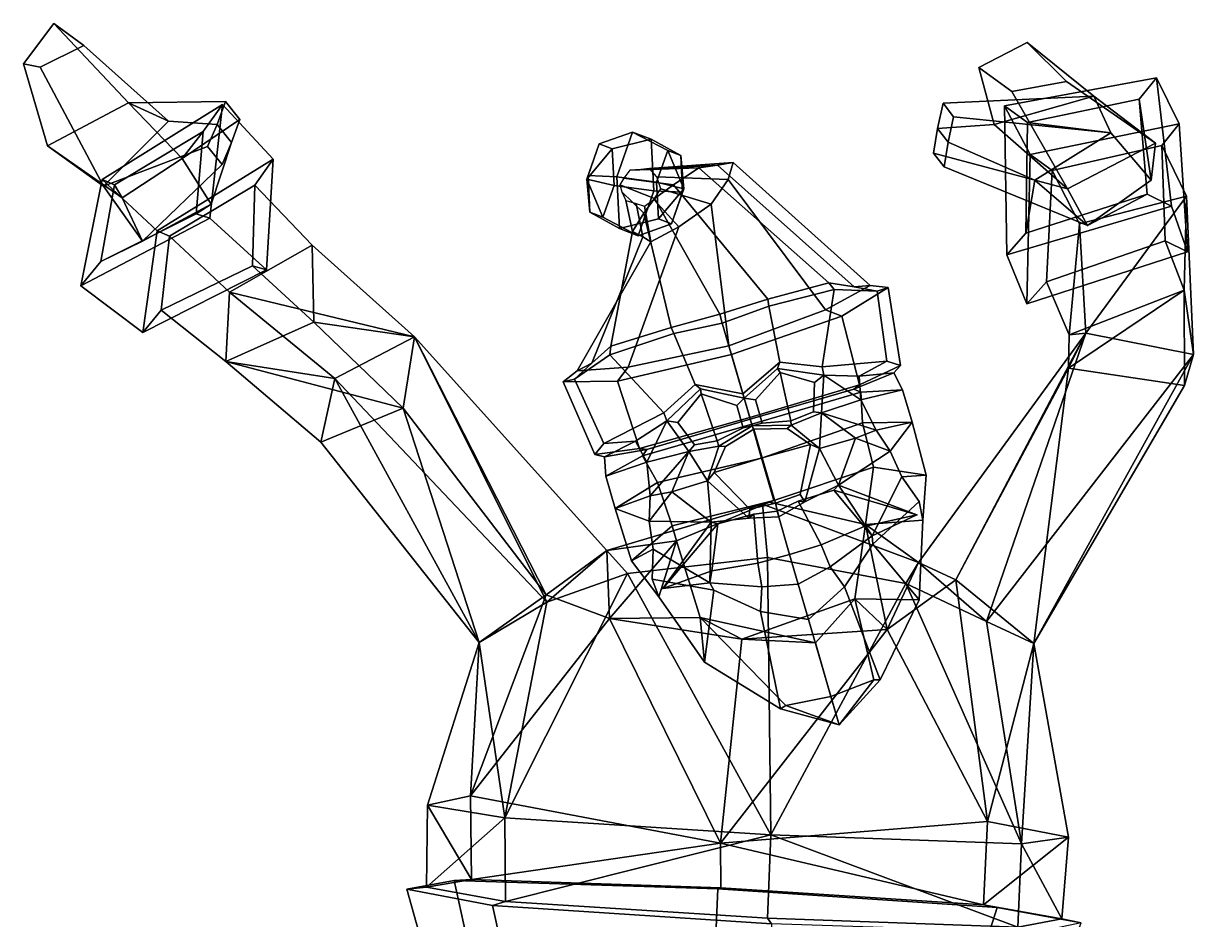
# Model space of a CAD drawing. Extents: x -293 to 167, y -160 to 369.
# Drawn here: x -293 to 166.9, y 16.6 to 369 of the extents above; entities that cross this region are included whole.
import ezdxf

# ---------------------------------------------------------------- set-up
doc = ezdxf.new("R2010")
doc.units = 0

msp = doc.modelspace()

# ---------------------------------------------------------------- linework, layer by layer
for p in [(58.168468, 175.843781, 96.495132), (-41.702198, 146.805603, 96.495132)]:
    msp.add_point(p)
for points in [[(-286.424286, 351.745575, 138.613556), (-269.216034, 360.284241, 140.88324), (-281.057465, 369.021301, 125.207237), (-292.964539, 353.129456, 116.194595)], [(-292.964539, 353.129456, 116.194595), (-281.057465, 369.021301, 125.207237), (-251.723114, 337.835388, 71.006424), (-283.532471, 320.902191, 66.435158)], [(-269.216034, 360.284241, 140.88324), (-235.957336, 330.543335, 109.097939), (-251.723114, 337.835388, 71.006424), (-281.057465, 369.021301, 125.207237)], [(-286.424286, 351.745575, 138.613556), (-261.529633, 304.967255, 94.445518), (-235.957336, 330.543335, 109.097939), (-269.216034, 360.284241, 140.88324)], [(95.413788, 342.180969, 154.085815), (116.927185, 346.118103, 145.780823), (101.541855, 361.499329, 144.276184), (82.460892, 351.640289, 143.272461)], [(82.460892, 351.640289, 143.272461), (101.541855, 361.499329, 144.276184), (127.647026, 340.433716, 83.897797), (88.506775, 329.227722, 93.653)], [(116.927185, 346.118103, 145.780823), (151.953415, 321.864777, 103.490105), (127.647026, 340.433716, 83.897797), (101.541855, 361.499329, 144.276184)], [(-286.424286, 351.745575, 138.613556), (-292.964539, 353.129456, 116.194595), (-283.532471, 320.902191, 66.435158), (-261.529633, 304.967255, 94.445518)], [(95.413788, 342.180969, 154.085815), (82.460892, 351.640289, 143.272461), (88.506775, 329.227722, 93.653), (117.355209, 303.994659, 100.990097)], [(152.310165, 347.637817, 56.342651), (161.245453, 329.515411, 30.098509), (102.597786, 317.465942, 19.286842), (92.518044, 336.558289, 43.439381)], [(152.310165, 347.637817, 56.342651), (92.518044, 336.558289, 43.439381), (101.655937, 330.063873, 51.160313), (145.559692, 339.2789, 60.125195)], [(95.413788, 342.180969, 154.085815), (117.355209, 303.994659, 100.990097), (151.953415, 321.864777, 103.490105), (116.927185, 346.118103, 145.780823)], [(158.189178, 297.111298, 95.874901), (152.310165, 347.637817, 56.342651), (145.559692, 339.2789, 60.125195), (148.659637, 301.812683, 89.316628)], [(164.554184, 279.181854, 67.490456), (161.245453, 329.515411, 30.098509), (152.310165, 347.637817, 56.342651), (158.189178, 297.111298, 95.874901)], [(66.231773, 327.631042, 86.689018), (88.506775, 329.227722, 93.653), (127.647026, 340.433716, 83.897797), (68.504036, 337.611359, 81.737221)], [(68.504036, 337.611359, 81.737221), (127.647026, 340.433716, 83.897797), (134.3853, 326.024353, 54.604591), (72.572891, 332.292328, 70.664085)], [(151.953415, 321.864777, 103.490105), (150.225983, 307.434753, 71.00885), (134.3853, 326.024353, 54.604591), (127.647026, 340.433716, 83.897797)], [(-283.532471, 320.902191, 66.435158), (-251.723114, 337.835388, 71.006424), (-230.630997, 315.830994, 47.284557), (-254.160172, 300.377289, 42.59296)], [(-261.954193, 307.583588, 14.418634), (-214.754028, 337.176727, 42.000126), (-194.877304, 315.611877, 28.240171), (-240.408173, 287.457214, -0.671547)], [(-261.954193, 307.583588, 14.418634), (-257.124786, 305.57016, 24.536516), (-222.342102, 326.480957, 45.648808), (-214.754028, 337.176727, 42.000126)], [(-213.602905, 338.281891, 116.362541), (-207.890991, 331.168243, 107.184715), (-230.630997, 315.830994, 47.284557), (-251.723114, 337.835388, 71.006424)], [(-216.838669, 329.286316, 122.518753), (-213.602905, 338.281891, 116.362541), (-251.723114, 337.835388, 71.006424), (-235.957336, 330.543335, 109.097939)], [(-219.642151, 292.483826, 99.481995), (-214.754028, 337.176727, 42.000126), (-222.342102, 326.480957, 45.648808), (-225.070206, 294.130951, 88.978455)], [(-197.4048, 272.110748, 85.781624), (-194.877304, 315.611877, 28.240171), (-214.754028, 337.176727, 42.000126), (-219.642151, 292.483826, 99.481995)], [(-216.838669, 329.286316, 122.518753), (-211.224686, 322.161743, 113.262741), (-207.890991, 331.168243, 107.184715), (-213.602905, 338.281891, 116.362541)], [(66.231773, 327.631042, 86.689018), (68.504036, 337.611359, 81.737221), (72.572891, 332.292328, 70.664085), (70.423149, 322.304352, 75.643257)], [(101.409431, 258.740112, 61.234634), (93.436066, 278.000275, 86.978233), (92.518044, 336.558289, 43.439381), (102.597786, 317.465942, 19.286842)], [(93.436066, 278.000275, 86.978233), (100.958092, 286.523163, 83.333969), (101.655937, 330.063873, 51.160313), (92.518044, 336.558289, 43.439381)], [(150.225983, 307.434753, 71.00885), (145.559692, 339.2789, 60.125195), (101.655937, 330.063873, 51.160313), (134.3853, 326.024353, 54.604591)], [(125.185349, 289.541138, 72.004791), (148.659637, 301.812683, 89.316628), (145.559692, 339.2789, 60.125195), (150.225983, 307.434753, 71.00885)], [(-211.224686, 322.161743, 113.262741), (-219.242538, 297.99942, 73.986275), (-230.630997, 315.830994, 47.284557), (-207.890991, 331.168243, 107.184715)], [(70.423149, 322.304352, 75.643257), (72.572891, 332.292328, 70.664085), (134.3853, 326.024353, 54.604591), (104.449913, 307.434753, 54.017338)], [(-220.63829, 320.625641, 128.104156), (-216.838669, 329.286316, 122.518753), (-235.957336, 330.543335, 109.097939), (-261.529633, 304.967255, 94.445518)], [(-220.63829, 320.625641, 128.104156), (-214.918655, 313.490143, 118.892235), (-211.224686, 322.161743, 113.262741), (-216.838669, 329.286316, 122.518753)], [(64.735542, 318.015991, 91.783363), (117.355209, 303.994659, 100.990097), (88.506775, 329.227722, 93.653), (66.231773, 327.631042, 86.689018)], [(64.735542, 318.015991, 91.783363), (66.231773, 327.631042, 86.689018), (70.423149, 322.304352, 75.643257), (68.827591, 312.680664, 80.68029)], [(104.449913, 307.434753, 54.017338), (134.3853, 326.024353, 54.604591), (101.655937, 330.063873, 51.160313), (100.958092, 286.523163, 83.333969)], [(161.245453, 329.515411, 30.098509), (154.423676, 321.014465, 33.959778), (111.269783, 311.20871, 26.681835), (102.597786, 317.465942, 19.286842)], [(164.554184, 279.181854, 67.490456), (155.722565, 283.524017, 61.423241), (154.423676, 321.014465, 33.959778), (161.245453, 329.515411, 30.098509)], [(-254.160172, 300.377289, 42.59296), (-230.630997, 315.830994, 47.284557), (-222.342102, 326.480957, 45.648808), (-257.124786, 305.57016, 24.536516)], [(-214.918655, 313.490143, 118.892235), (-246.211533, 283.438812, 65.778534), (-219.242538, 297.99942, 73.986275), (-211.224686, 322.161743, 113.262741)], [(-219.242538, 297.99942, 73.986275), (-225.070206, 294.130951, 88.978455), (-222.342102, 326.480957, 45.648808), (-230.630997, 315.830994, 47.284557)], [(-66.721306, 321.659607, -2.762344), (-53.559174, 326.297699, -10.28021), (-59.72784, 308.693939, -21.851273), (-71.083229, 309.211853, -10.944373)], [(-46.321785, 323.51416, 9.356331), (-53.559174, 326.297699, -10.28021), (-66.721306, 321.659607, -2.762344), (-61.603714, 319.691345, 11.122734)], [(-45.25309, 303.126892, 17.421724), (-46.321785, 323.51416, 9.356331), (-61.603714, 319.691345, 11.122734), (-60.84803, 305.27536, 16.82584)], [(-39.770962, 318.993195, -13.073332), (-44.132889, 306.545471, -21.25536), (-59.72784, 308.693939, -21.851273), (-53.559174, 326.297699, -10.28021)], [(-46.321785, 323.51416, 9.356331), (-34.653374, 317.024963, 0.811747), (-39.770962, 318.993195, -13.073332), (-53.559174, 326.297699, -10.28021)], [(-45.25309, 303.126892, 17.421724), (-33.89769, 302.608978, 6.514853), (-34.653374, 317.024963, 0.811747), (-46.321785, 323.51416, 9.356331)], [(68.827591, 312.680664, 80.68029), (70.423149, 322.304352, 75.643257), (104.449913, 307.434753, 54.017338), (125.185349, 289.541138, 72.004791)], [(-261.529633, 304.967255, 94.445518), (-283.532471, 320.902191, 66.435158), (-254.160172, 300.377289, 42.59296), (-246.211533, 283.438812, 65.778534)], [(-220.63829, 320.625641, 128.104156), (-261.529633, 304.967255, 94.445518), (-246.211533, 283.438812, 65.778534), (-214.918655, 313.490143, 118.892235)], [(-71.547226, 307.795837, 5.076239), (-66.721306, 321.659607, -2.762344), (-71.083229, 309.211853, -10.944373)], [(-61.603714, 319.691345, 11.122734), (-66.721306, 321.659607, -2.762344), (-71.547226, 307.795837, 5.076239)], [(-60.84803, 305.27536, 16.82584), (-61.603714, 319.691345, 11.122734), (-71.547226, 307.795837, 5.076239)], [(-33.43367, 304.024963, -9.505706), (-44.132889, 306.545471, -21.25536), (-39.770962, 318.993195, -13.073332)], [(-34.653374, 317.024963, 0.811747), (-33.43367, 304.024963, -9.505706), (-39.770962, 318.993195, -13.073332)], [(64.735542, 318.015991, 91.783363), (68.827591, 312.680664, 80.68029), (125.185349, 289.541138, 72.004791), (117.355209, 303.994659, 100.990097)], [(101.409431, 258.740112, 61.234634), (102.597786, 317.465942, 19.286842), (111.269783, 311.20871, 26.681835), (109.093361, 267.39682, 57.547749)], [(154.423676, 321.014465, 33.959778), (164.090637, 301.095581, 5.424244), (122.011566, 290.14151, -0.668371), (111.269783, 311.20871, 26.681835)], [(117.355209, 303.994659, 100.990097), (125.185349, 289.541138, 72.004791), (150.225983, 307.434753, 71.00885), (151.953415, 321.864777, 103.490105)], [(163.221909, 264.105347, 31.806314), (164.090637, 301.095581, 5.424244), (154.423676, 321.014465, 33.959778), (155.722565, 283.524017, 61.423241)], [(-240.408173, 287.457214, -0.671547), (-194.877304, 315.611877, 28.240171), (-202.084045, 305.390625, 31.794304), (-235.53096, 285.38205, 9.605548)], [(-197.4048, 272.110748, 85.781624), (-202.952652, 273.75592, 75.100365), (-202.084045, 305.390625, 31.794304), (-194.877304, 315.611877, 28.240171)], [(-54.619507, 311.248932, 9.192991), (-27.517399, 312.288269, 62.601097), (-20.16963, 313.295959, 52.283028), (-50.38131, 311.582031, 7.652362)], [(-50.38131, 311.582031, 7.652362), (-20.16963, 313.295959, 52.283028), (-14.066004, 314.278717, 43.971416), (-46.951782, 311.931366, 6.417063)], [(-46.951782, 311.931366, 6.417063), (-14.066004, 314.278717, 43.971416), (-16.040489, 307.599457, 35.334724), (-44.085869, 308.648407, 4.875107)], [(-33.89769, 302.608978, 6.514853), (-33.43367, 304.024963, -9.505706), (-34.653374, 317.024963, 0.811747)], [(33.466297, 265.393738, 60.679428), (-20.16963, 313.295959, 52.283028), (-27.517399, 312.288269, 62.601097), (23.590359, 266.979309, 88.605896)], [(39.849873, 265.895935, 37.509758), (-14.066004, 314.278717, 43.971416), (-20.16963, 313.295959, 52.283028), (33.466297, 265.393738, 60.679428)], [(22.227032, 256.347565, 16.319862), (-16.040489, 307.599457, 35.334724), (-14.066004, 314.278717, 43.971416), (39.849873, 265.895935, 37.509758)], [(-71.547226, 307.795837, 5.076239), (-71.083229, 309.211853, -10.944373), (-70.327522, 294.795868, -5.241208)], [(-70.327522, 294.795868, -5.241208), (-71.083229, 309.211853, -10.944373), (-59.72784, 308.693939, -21.851273), (-58.659142, 288.306641, -13.785851)], [(-43.377182, 292.129486, -15.552195), (-58.659142, 288.306641, -13.785851), (-59.72784, 308.693939, -21.851273), (-44.132889, 306.545471, -21.25536)], [(-58.601406, 305.604553, 9.880338), (-44.972244, 300.155579, 69.773239), (-37.521099, 305.60675, 67.19577), (-57.07156, 308.149536, 9.669929)], [(-57.07156, 308.149536, 9.669929), (-37.521099, 305.60675, 67.19577), (-27.517399, 312.288269, 62.601097), (-54.619507, 311.248932, 9.192991)], [(-44.085869, 308.648407, 4.875107), (-16.040489, 307.599457, 35.334724), (-22.668591, 298.002625, 29.174732), (-42.479748, 304.018677, 3.613148)], [(23.590359, 266.979309, 88.605896), (-27.517399, 312.288269, 62.601097), (-37.521099, 305.60675, 67.19577), (-0.425402, 260.533783, 101.565422)], [(122.011566, 290.14151, -0.668371), (117.965591, 246.537903, 29.425762), (109.093361, 267.39682, 57.547749), (111.269783, 311.20871, 26.681835)], [(-245.986374, 247.425293, 47.379524), (-270.374695, 265.796021, 62.721714), (-261.954193, 307.583588, 14.418634), (-240.408173, 287.457214, -0.671547)], [(-270.374695, 265.796021, 62.721714), (-262.583618, 275.389221, 60.934013), (-257.124786, 305.57016, 24.536516), (-261.954193, 307.583588, 14.418634)], [(-246.211533, 283.438812, 65.778534), (-254.160172, 300.377289, 42.59296), (-257.124786, 305.57016, 24.536516), (-262.583618, 275.389221, 60.934013)], [(-235.53096, 285.38205, 9.605548), (-202.084045, 305.390625, 31.794304), (-179.449417, 281.825958, 16.314398), (-211.98111, 263.365143, -6.677912)], [(-179.449417, 281.825958, 16.314398), (-202.084045, 305.390625, 31.794304), (-202.952652, 273.75592, 75.100365), (-178.831635, 251.535217, 59.965168)], [(-60.84803, 305.27536, 16.82584), (-71.547226, 307.795837, 5.076239), (-65.20993, 292.827637, 8.643871)], [(-65.20993, 292.827637, 8.643871), (-71.547226, 307.795837, 5.076239), (-70.327522, 294.795868, -5.241208)], [(-45.25309, 303.126892, 17.421724), (-60.84803, 305.27536, 16.82584), (-65.20993, 292.827637, 8.643871), (-51.421749, 285.523132, 5.850691)], [(-58.601406, 305.604553, 9.880338), (-57.785816, 302.828827, 9.178957), (-49.178581, 294.391174, 66.444283), (-44.972244, 300.155579, 69.773239)], [(-45.270813, 299.821472, 4.060596), (-42.479748, 304.018677, 3.613148), (-22.668591, 298.002625, 29.174732), (-35.380024, 288.993011, 34.088024)], [(-19.338154, 254.704224, 108.993706), (-0.425402, 260.533783, 101.565422), (-37.521099, 305.60675, 67.19577), (-44.972244, 300.155579, 69.773239)], [(-33.43367, 304.024963, -9.505706), (-43.377182, 292.129486, -15.552195), (-44.132889, 306.545471, -21.25536)], [(-38.25959, 290.161224, -1.667116), (-43.377182, 292.129486, -15.552195), (-33.43367, 304.024963, -9.505706)], [(-33.89769, 302.608978, 6.514853), (-38.25959, 290.161224, -1.667116), (-33.43367, 304.024963, -9.505706)], [(-15.730501, 242.296478, -2.974265), (-22.668591, 298.002625, 29.174732), (-16.040489, 307.599457, 35.334724), (22.227032, 256.347565, 16.319862)], [(125.185349, 289.541138, 72.004791), (104.449913, 307.434753, 54.017338), (100.958092, 286.523163, 83.333969), (148.659637, 301.812683, 89.316628)], [(-57.785816, 302.828827, 9.178957), (-56.21896, 299.334106, 8.093548), (-53.62228, 287.172974, 60.918274), (-49.178581, 294.391174, 66.444283)], [(-56.21896, 299.334106, 8.093548), (-52.179512, 298.186737, 6.416303), (-49.518265, 285.059845, 50.391098), (-53.62228, 287.172974, 60.918274)], [(-45.25309, 303.126892, 17.421724), (-51.421749, 285.523132, 5.850691), (-38.25959, 290.161224, -1.667116), (-33.89769, 302.608978, 6.514853)], [(-19.338154, 254.704224, 108.993706), (-44.972244, 300.155579, 69.773239), (-49.178581, 294.391174, 66.444283), (-38.428135, 249.484192, 101.565422)], [(-48.931942, 297.180573, 5.055929), (-45.270813, 299.821472, 4.060596), (-35.380024, 288.993011, 34.088024), (-46.384392, 283.185425, 41.888046)], [(158.189178, 297.111298, 95.874901), (148.659637, 301.812683, 89.316628), (100.958092, 286.523163, 83.333969), (93.436066, 278.000275, 86.978233)], [(164.090637, 301.095581, 5.424244), (124.588112, 247.158569, -31.211958), (122.011566, 290.14151, -0.668371)], [(164.090637, 301.095581, 5.424244), (166.884369, 238.837677, -38.046719), (124.588112, 247.158569, -31.211958)], [(163.221909, 264.105347, 31.806314), (166.884369, 238.837677, -38.046719), (164.090637, 301.095581, 5.424244)], [(-246.211533, 283.438812, 65.778534), (-262.583618, 275.389221, 60.934013), (-225.070206, 294.130951, 88.978455), (-219.242538, 297.99942, 73.986275)], [(-51.421749, 285.523132, 5.850691), (-65.20993, 292.827637, 8.643871), (-70.327522, 294.795868, -5.241208), (-58.659142, 288.306641, -13.785851)], [(-62.155811, 242.047913, 88.605896), (-38.428135, 249.484192, 101.565422), (-49.178581, 294.391174, 66.444283), (-53.62228, 287.172974, 60.918274)], [(-15.730501, 242.296478, -2.974265), (-55.30444, 233.804688, 16.319864), (-35.380024, 288.993011, 34.088024), (-22.668591, 298.002625, 29.174732)], [(-52.179512, 298.186737, 6.416303), (-48.931942, 297.180573, 5.055929), (-46.384392, 283.185425, 41.888046), (-49.518265, 285.059845, 50.391098)], [(164.554184, 279.181854, 67.490456), (158.189178, 297.111298, 95.874901), (93.436066, 278.000275, 86.978233), (101.409431, 258.740112, 61.234634)], [(-270.374695, 265.796021, 62.721714), (-219.642151, 292.483826, 99.481995), (-225.070206, 294.130951, 88.978455), (-262.583618, 275.389221, 60.934013)], [(-245.986374, 247.425293, 47.379524), (-197.4048, 272.110748, 85.781624), (-219.642151, 292.483826, 99.481995), (-270.374695, 265.796021, 62.721714)], [(-51.421749, 285.523132, 5.850691), (-58.659142, 288.306641, -13.785851), (-43.377182, 292.129486, -15.552195), (-38.25959, 290.161224, -1.667116)], [(117.965591, 246.537903, 29.425762), (122.011566, 290.14151, -0.668371), (124.588112, 247.158569, -31.211958)], [(-245.986374, 247.425293, 47.379524), (-240.408173, 287.457214, -0.671547), (-235.53096, 285.38205, 9.605548), (-238.766785, 256.304688, 45.737267)], [(-213.478333, 236.040985, 29.601494), (-238.766785, 256.304688, 45.737267), (-235.53096, 285.38205, 9.605548), (-211.98111, 263.365143, -6.677912)], [(-55.30444, 233.804688, 16.319864), (-75.299576, 232.415344, 37.509758), (-46.384392, 283.185425, 41.888046), (-35.380024, 288.993011, 34.088024)], [(-69.64193, 235.414185, 60.679428), (-62.155811, 242.047913, 88.605896), (-53.62228, 287.172974, 60.918274), (-49.518265, 285.059845, 50.391098)], [(-211.98111, 263.365143, -6.677912), (-179.449417, 281.825958, 16.314398), (-139.213699, 245.808044, 13.544047)], [(-178.831635, 251.535217, 59.965168), (-139.213699, 245.808044, 13.544047), (-179.449417, 281.825958, 16.314398)], [(-75.299576, 232.415344, 37.509758), (-69.64193, 235.414185, 60.679428), (-49.518265, 285.059845, 50.391098), (-46.384392, 283.185425, 41.888046)], [(164.554184, 279.181854, 67.490456), (101.409431, 258.740112, 61.234634), (109.093361, 267.39682, 57.547749), (155.722565, 283.524017, 61.423241)], [(117.965591, 246.537903, 29.425762), (163.221909, 264.105347, 31.806314), (155.722565, 283.524017, 61.423241), (109.093361, 267.39682, 57.547749)], [(-245.986374, 247.425293, 47.379524), (-238.766785, 256.304688, 45.737267), (-202.952652, 273.75592, 75.100365), (-197.4048, 272.110748, 85.781624)], [(-178.831635, 251.535217, 59.965168), (-202.952652, 273.75592, 75.100365), (-238.766785, 256.304688, 45.737267), (-213.478333, 236.040985, 29.601494)], [(-0.051369, 257.855316, 106.255333), (25.640684, 264.377411, 92.966484), (23.590359, 266.979309, 88.605896), (-0.425402, 260.533783, 101.565422)], [(25.640684, 264.377411, 92.966484), (42.597477, 263.712494, 61.73048), (33.466297, 265.393738, 60.679428), (23.590359, 266.979309, 88.605896)], [(-213.478333, 236.040985, 29.601494), (-211.98111, 263.365143, -6.677912), (-170.546783, 229.443817, -5.32223)], [(-211.98111, 263.365143, -6.677912), (-139.213699, 245.808044, 13.544047), (-170.546783, 229.443817, -5.32223)], [(4.318857, 235.829407, 108.592934), (20.912691, 233.94928, 96.802124), (25.640684, 264.377411, 92.966484), (-0.051369, 257.855316, 106.255333)], [(20.912691, 233.94928, 96.802124), (46.376575, 236.219666, 77.739914), (42.597477, 263.712494, 61.73048), (25.640684, 264.377411, 92.966484)], [(46.87468, 265.211731, 35.851646), (28.690355, 253.920654, 12.511163), (22.227032, 256.347565, 16.319862), (39.849873, 265.895935, 37.509758)], [(51.651436, 234.458618, 40.018829), (35.602642, 226.940521, 13.866787), (28.690355, 253.920654, 12.511163), (46.87468, 265.211731, 35.851646)], [(42.597477, 263.712494, 61.73048), (46.87468, 265.211731, 35.851646), (39.849873, 265.895935, 37.509758), (33.466297, 265.393738, 60.679428)], [(46.376575, 236.219666, 77.739914), (51.651436, 234.458618, 40.018829), (46.87468, 265.211731, 35.851646), (42.597477, 263.712494, 61.73048)], [(163.221909, 264.105347, 31.806314), (117.724663, 233.505676, 19.582705), (163.343781, 226.641785, 5.220997)], [(163.221909, 264.105347, 31.806314), (117.965591, 246.537903, 29.425762), (117.724663, 233.505676, 19.582705)], [(163.221909, 264.105347, 31.806314), (163.343781, 226.641785, 5.220997), (166.884369, 238.837677, -38.046719)], [(-18.322624, 251.211548, 112.282356), (-0.051369, 257.855316, 106.255333), (-0.425402, 260.533783, 101.565422), (-19.338154, 254.704224, 108.993706)], [(-10.239957, 223.412933, 112.074959), (4.318857, 235.829407, 108.592934), (-0.051369, 257.855316, 106.255333), (-18.322624, 251.211548, 112.282356)], [(-18.322624, 251.211548, 112.282356), (-19.338154, 254.704224, 108.993706), (-38.428135, 249.484192, 101.565422), (-37.307682, 247.022736, 106.255333)], [(28.690355, 253.920654, 12.511163), (-14.721016, 238.824585, -7.526244), (-15.730501, 242.296478, -2.974265), (22.227032, 256.347565, 16.319862)], [(35.602642, 226.940521, 13.866787), (-7.532329, 214.100616, -5.901318), (-14.721016, 238.824585, -7.526244), (28.690355, 253.920654, 12.511163)], [(-213.478333, 236.040985, 29.601494), (-143.673859, 217.753052, 51.981892), (-178.831635, 251.535217, 59.965168)], [(-178.831635, 251.535217, 59.965168), (-143.673859, 217.753052, 51.981892), (-139.213699, 245.808044, 13.544047)], [(-37.307682, 247.022736, 106.255333), (-38.428135, 249.484192, 101.565422), (-62.155811, 242.047913, 88.605896), (-62.491386, 238.752319, 92.966484)], [(-10.239957, 223.412933, 112.074959), (-18.322624, 251.211548, 112.282356), (-37.307682, 247.022736, 106.255333), (-29.024355, 226.975464, 108.592934)], [(-87.330261, 141.483917, -33.64946), (-170.546783, 229.443817, -5.32223), (-139.213699, 245.808044, 13.544047)], [(-87.502014, 144.303467, 43.412357), (-139.213699, 245.808044, 13.544047), (-143.673859, 217.753052, 51.981892)], [(-87.502014, 144.303467, 43.412357), (-63.735275, 161.713776, -1.077856), (-139.213699, 245.808044, 13.544047)], [(-87.330261, 141.483917, -33.64946), (-139.213699, 245.808044, 13.544047), (-63.735275, 161.713776, -1.077856)], [(-29.024355, 226.975464, 108.592934), (-37.307682, 247.022736, 106.255333), (-62.491386, 238.752319, 92.966484), (-41.347988, 215.846497, 96.802116)], [(73.488121, 150.18927, 50.786015), (124.588112, 247.158569, -31.211958), (58.789375, 157.030304, 5.835848)], [(85.521019, 133.847229, -22.15612), (58.789375, 157.030304, 5.835848), (124.588112, 247.158569, -31.211958)], [(73.488121, 150.18927, 50.786015), (117.724663, 233.505676, 19.582705), (124.588112, 247.158569, -31.211958)], [(85.521019, 133.847229, -22.15612), (124.588112, 247.158569, -31.211958), (166.884369, 238.837677, -38.046719)], [(117.965591, 246.537903, 29.425762), (124.588112, 247.158569, -31.211958), (117.724663, 233.505676, 19.582705)], [(-62.491386, 238.752319, 92.966484), (-62.155811, 242.047913, 88.605896), (-69.64193, 235.414185, 60.679428), (-76.448097, 229.09906, 61.73048)], [(-59.458847, 228.290588, 12.511164), (-55.30444, 233.804688, 16.319864), (-15.730501, 242.296478, -2.974265), (-14.721016, 238.824585, -7.526244)], [(-213.478333, 236.040985, 29.601494), (-176.125748, 204.423706, 26.65654), (-143.673859, 217.753052, 51.981892)], [(-213.478333, 236.040985, 29.601494), (-170.546783, 229.443817, -5.32223), (-176.125748, 204.423706, 26.65654)], [(-76.448097, 229.09906, 61.73048), (-69.64193, 235.414185, 60.679428), (-75.299576, 232.415344, 37.509758), (-80.862343, 228.071167, 35.851646)], [(-41.347988, 215.846497, 96.802116), (-62.491386, 238.752319, 92.966484), (-76.448097, 229.09906, 61.73048), (-64.896744, 203.866089, 77.739914)], [(-50.827114, 201.810364, 13.866788), (-59.458847, 228.290588, 12.511164), (-14.721016, 238.824585, -7.526244), (-7.532329, 214.100616, -5.901318)], [(-10.239957, 223.412933, 112.074959), (-9.714621, 221.60614, 109.102097), (3.430833, 233.264954, 107.094673), (4.318857, 235.829407, 108.592934)], [(4.318857, 235.829407, 108.592934), (3.430833, 233.264954, 107.094673), (21.552101, 230.701782, 94.976685), (20.912691, 233.94928, 96.802124)], [(35.436314, 230.272827, 78.249641), (46.376575, 236.219666, 77.739914), (20.912691, 233.94928, 96.802124), (21.552101, 230.701782, 94.976685)], [(46.376575, 236.219666, 77.739914), (35.436314, 230.272827, 78.249641), (49.039577, 231.60202, 41.26128), (51.651436, 234.458618, 40.018829)], [(104.104111, 125.15271, 16.785942), (85.521019, 133.847229, -22.15612), (166.884369, 238.837677, -38.046719)], [(163.343781, 226.641785, 5.220997), (104.104111, 125.15271, 16.785942), (166.884369, 238.837677, -38.046719)], [(-80.862343, 228.071167, 35.851646), (-75.299576, 232.415344, 37.509758), (-55.30444, 233.804688, 16.319864), (-59.458847, 228.290588, 12.511164)], [(4.415326, 231.694458, 104.268639), (3.430833, 233.264954, 107.094673), (-9.714621, 221.60614, 109.102097), (-5.330171, 220.990417, 106.276031)], [(-5.330171, 220.990417, 106.276031), (-2.676524, 211.86377, 107.318275), (8.569969, 212.688293, 102.009949), (4.415326, 231.694458, 104.268639)], [(4.415326, 231.694458, 104.268639), (17.969755, 227.768616, 92.15062), (21.552101, 230.701782, 94.976685), (3.430833, 233.264954, 107.094673)], [(8.569969, 212.688293, 102.009949), (17.473953, 216.314453, 95.723228), (17.969755, 227.768616, 92.15062), (4.415326, 231.694458, 104.268639)], [(17.473953, 216.314453, 95.723228), (20.717243, 215.914246, 98.549278), (21.552101, 230.701782, 94.976685), (17.969755, 227.768616, 92.15062)], [(20.717243, 215.914246, 98.549278), (36.087566, 220.967133, 78.655991), (21.552101, 230.701782, 94.976685)], [(36.087566, 220.967133, 78.655991), (35.436314, 230.272827, 78.249641), (21.552101, 230.701782, 94.976685)], [(51.651436, 234.458618, 40.018829), (49.039577, 231.60202, 41.26128), (33.429951, 225.150238, 14.896183), (35.602642, 226.940521, 13.866787)], [(52.553547, 224.904816, 42.462151), (36.179569, 223.975708, 12.672509), (33.429951, 225.150238, 14.896183), (49.039577, 231.60202, 41.26128)], [(35.436314, 230.272827, 78.249641), (36.087566, 220.967133, 78.655991), (52.553547, 224.904816, 42.462151), (49.039577, 231.60202, 41.26128)], [(104.104111, 125.15271, 16.785942), (117.724663, 233.505676, 19.582705), (73.488121, 150.18927, 50.786015)], [(163.343781, 226.641785, 5.220997), (117.724663, 233.505676, 19.582705), (104.104111, 125.15271, 16.785942)], [(-176.125748, 204.423706, 26.65654), (-170.546783, 229.443817, -5.32223), (-113.868141, 125.63855, 2.702461)], [(-113.868141, 125.63855, 2.702461), (-170.546783, 229.443817, -5.32223), (-87.330261, 141.483917, -33.64946)], [(-64.896744, 203.866089, 77.739914), (-76.448097, 229.09906, 61.73048), (-80.862343, 228.071167, 35.851646), (-68.404984, 199.551239, 40.018829)], [(-68.404984, 199.551239, 40.018829), (-80.862343, 228.071167, 35.851646), (-59.458847, 228.290588, 12.511164), (-50.827114, 201.810364, 13.866788)], [(-29.024355, 226.975464, 108.592934), (-41.347988, 215.846497, 96.802116), (-40.146435, 212.762421, 94.976685), (-26.899754, 225.286987, 107.094673)], [(-10.239957, 223.412933, 112.074959), (-29.024355, 226.975464, 108.592934), (-26.899754, 225.286987, 107.094673), (-9.714621, 221.60614, 109.102097)], [(35.602642, 226.940521, 13.866787), (33.429951, 225.150238, 14.896183), (-7.321969, 213.377136, -2.275021), (-7.532329, 214.100616, -5.901318)], [(-26.619181, 223.394867, 104.469688), (-26.899754, 225.286987, 107.094673), (-40.146435, 212.762421, 94.976685), (-35.745113, 212.026154, 94.654114)], [(-20.31319, 204.928009, 102.64016), (-26.619181, 223.394867, 104.469688), (-35.745113, 212.026154, 94.654114), (-29.302151, 203.287659, 97.547935)], [(-26.619181, 223.394867, 104.469688), (-12.616977, 218.747498, 106.095718), (-9.714621, 221.60614, 109.102097), (-26.899754, 225.286987, 107.094673)], [(-12.616977, 218.747498, 106.095718), (-26.619181, 223.394867, 104.469688), (-20.31319, 204.928009, 102.64016), (-10.071475, 209.992798, 106.939919)], [(-10.071475, 209.992798, 106.939919), (-6.559903, 210.756165, 110.144318), (-9.714621, 221.60614, 109.102097), (-12.616977, 218.747498, 106.095718)], [(-2.676524, 211.86377, 107.318275), (-5.330171, 220.990417, 106.276031), (-9.714621, 221.60614, 109.102097), (-6.559903, 210.756165, 110.144318)], [(36.179569, 223.975708, 12.672509), (-6.751708, 211.415833, -2.405133), (-7.321969, 213.377136, -2.275021), (33.429951, 225.150238, 14.896183)], [(36.809715, 211.977448, 11.18878), (-2.87753, 198.091431, -0.945824), (-6.751708, 211.415833, -2.405133), (36.179569, 223.975708, 12.672509)], [(42.089474, 209.070618, 78.504814), (36.087566, 220.967133, 78.655991), (20.717243, 215.914246, 98.549278)], [(36.087566, 220.967133, 78.655991), (42.089474, 209.070618, 78.504814), (56.258156, 212.241638, 44.641083), (52.553547, 224.904816, 42.462151)], [(56.258156, 212.241638, 44.641083), (36.809715, 211.977448, 11.18878), (36.179569, 223.975708, 12.672509), (52.553547, 224.904816, 42.462151)], [(-176.125748, 204.423706, 26.65654), (-113.868141, 125.63855, 2.702461), (-143.673859, 217.753052, 51.981892)], [(-113.868141, 125.63855, 2.702461), (-87.502014, 144.303467, 43.412357), (-143.673859, 217.753052, 51.981892)], [(8.569969, 212.688293, 102.009949), (8.753243, 211.101685, 104.835991), (20.717243, 215.914246, 98.549278), (17.473953, 216.314453, 95.723228)], [(-52.473465, 204.712372, 78.249641), (-40.146435, 212.762421, 94.976685), (-41.347988, 215.846497, 96.802116), (-64.896744, 203.866089, 77.739914)], [(-48.0336, 196.50824, 78.655991), (-40.146435, 212.762421, 94.976685), (-52.473465, 204.712372, 78.249641)], [(-50.827114, 201.810364, 13.866788), (-7.532329, 214.100616, -5.901318), (-7.321969, 213.377136, -2.275021), (-48.033226, 201.464172, 14.896184)], [(-49.724419, 198.998444, 12.672509), (-48.033226, 201.464172, 14.896184), (-7.321969, 213.377136, -2.275021), (-6.751708, 211.415833, -2.405133)], [(-31.512873, 200.727936, 98.549278), (-40.146435, 212.762421, 94.976685), (-48.0336, 196.50824, 78.655991)], [(-29.302151, 203.287659, 97.547935), (-35.745113, 212.026154, 94.654114), (-40.146435, 212.762421, 94.976685), (-31.512873, 200.727936, 98.549278)], [(8.569969, 212.688293, 102.009949), (-2.676524, 211.86377, 107.318275), (-6.559903, 210.756165, 110.144318), (8.753243, 211.101685, 104.835991)], [(41.070606, 194.483765, 14.099627), (1.969322, 181.421692, 3.485336), (-2.87753, 198.091431, -0.945824), (36.809715, 211.977448, 11.18878)], [(19.914925, 201.932312, 104.760262), (20.717243, 215.914246, 98.549278), (8.753243, 211.101685, 104.835991)], [(34.007656, 205.870178, 101.72583), (20.717243, 215.914246, 98.549278), (19.914925, 201.932312, 104.760262)], [(34.007656, 205.870178, 101.72583), (42.089474, 209.070618, 78.504814), (20.717243, 215.914246, 98.549278)], [(61.857018, 191.422668, 46.003769), (41.070606, 194.483765, 14.099627), (36.809715, 211.977448, 11.18878), (56.258156, 212.241638, 44.641083)], [(42.089474, 209.070618, 78.504814), (47.692509, 200.781982, 77.948036), (56.258156, 212.241638, 44.641083)], [(52.28598, 190.735046, 78.12674), (61.857018, 191.422668, 46.003769), (56.258156, 212.241638, 44.641083), (47.692509, 200.781982, 77.948036)], [(-43.823017, 188.532837, 11.188781), (-49.724419, 198.998444, 12.672509), (-6.751708, 211.415833, -2.405133), (-2.87753, 198.091431, -0.945824)], [(-2.625501, 198.150085, 128.666168), (-5.924732, 209.49707, 124.536148), (-17.086821, 202.67514, 121.01963), (-21.490623, 192.475677, 122.216965)], [(-20.31319, 204.928009, 102.64016), (-19.670994, 202.837128, 104.835991), (-6.559903, 210.756165, 110.144318), (-10.071475, 209.992798, 106.939919)], [(-5.924732, 209.49707, 124.536148), (-6.559903, 210.756165, 110.144318), (-19.670994, 202.837128, 104.835991), (-17.086821, 202.67514, 121.01963)], [(-5.924732, 209.49707, 124.536148), (7.15501, 209.723633, 121.019623), (8.753243, 211.101685, 104.835991), (-6.559903, 210.756165, 110.144318)], [(-2.625501, 198.150085, 128.666168), (16.341072, 203.475555, 122.216965), (7.15501, 209.723633, 121.019623), (-5.924732, 209.49707, 124.536148)], [(16.341072, 203.475555, 122.216965), (19.914925, 201.932312, 104.760262), (8.753243, 211.101685, 104.835991), (7.15501, 209.723633, 121.019623)], [(47.692509, 200.781982, 77.948036), (42.089474, 209.070618, 78.504814), (34.007656, 205.870178, 101.72583)], [(-64.896744, 203.866089, 77.739914), (-68.404984, 199.551239, 40.018829), (-64.668663, 198.540466, 41.26128), (-52.473465, 204.712372, 78.249641)], [(-52.473465, 204.712372, 78.249641), (-64.668663, 198.540466, 41.26128), (-64.043854, 191.003174, 42.462151), (-48.0336, 196.50824, 78.655991)], [(-20.31319, 204.928009, 102.64016), (-29.302151, 203.287659, 97.547935), (-31.512873, 200.727936, 98.549278), (-19.670994, 202.837128, 104.835991)], [(-24.176065, 189.112518, 104.760262), (-19.670994, 202.837128, 104.835991), (-31.512873, 200.727936, 98.549278)], [(-21.490623, 192.475677, 122.216965), (-17.086821, 202.67514, 121.01963), (-19.670994, 202.837128, 104.835991), (-24.176065, 189.112518, 104.760262)], [(2.52598, 180.432678, 122.611298), (12.246675, 183.802094, 117.381271), (16.341072, 203.475555, 122.216965), (-2.625501, 198.150085, 128.666168)], [(12.246675, 183.802094, 117.381271), (14.069347, 180.875854, 104.511543), (19.914925, 201.932312, 104.760262), (16.341072, 203.475555, 122.216965)], [(27.383224, 187.475891, 98.608406), (34.007656, 205.870178, 101.72583), (19.914925, 201.932312, 104.760262)], [(27.383224, 187.475891, 98.608406), (47.692509, 200.781982, 77.948036), (34.007656, 205.870178, 101.72583)], [(-68.404984, 199.551239, 40.018829), (-50.827114, 201.810364, 13.866788), (-48.033226, 201.464172, 14.896184), (-64.668663, 198.540466, 41.26128)], [(-64.043854, 191.003174, 42.462151), (-64.668663, 198.540466, 41.26128), (-48.033226, 201.464172, 14.896184), (-49.724419, 198.998444, 12.672509)], [(-60.381077, 178.32782, 44.641083), (-64.043854, 191.003174, 42.462151), (-49.724419, 198.998444, 12.672509), (-43.823017, 188.532837, 11.188781)], [(-46.721043, 183.24823, 78.504814), (-31.512873, 200.727936, 98.549278), (-48.0336, 196.50824, 78.655991)], [(-38.183167, 184.880127, 101.72583), (-31.512873, 200.727936, 98.549278), (-46.721043, 183.24823, 78.504814)], [(-38.039742, 171.481812, 14.099627), (-43.823017, 188.532837, 11.188781), (-2.87753, 198.091431, -0.945824), (1.969322, 181.421692, 3.485336)], [(-38.183167, 184.880127, 101.72583), (-24.176065, 189.112518, 104.760262), (-31.512873, 200.727936, 98.549278)], [(2.52598, 180.432678, 122.611298), (-2.625501, 198.150085, 128.666168), (-21.490623, 192.475677, 122.216965), (-7.485898, 178.064697, 117.381271)], [(14.069347, 180.875854, 104.511543), (27.383224, 187.475891, 98.608406), (19.914925, 201.932312, 104.760262)], [(52.28598, 190.735046, 78.12674), (47.692509, 200.781982, 77.948036), (27.383224, 187.475891, 98.608406), (40.58149, 167.542145, 104.917755)], [(-48.0336, 196.50824, 78.655991), (-64.043854, 191.003174, 42.462151), (-60.381077, 178.32782, 44.641083), (-46.721043, 183.24823, 78.504814)], [(37.946045, 172.013519, 32.931061), (0.218907, 180.827515, 8.82175), (1.969322, 181.421692, 3.485336), (41.070606, 194.483765, 14.099627)], [(60.41803, 173.704681, 50.112885), (37.946045, 172.013519, 32.931061), (41.070606, 194.483765, 14.099627), (61.857018, 191.422668, 46.003769)], [(-22.728703, 172.905457, 98.608406), (-24.176065, 189.112518, 104.760262), (-38.183167, 184.880127, 101.72583)], [(-7.485898, 178.064697, 117.381271), (-21.490623, 192.475677, 122.216965), (-24.176065, 189.112518, 104.760262), (-7.951629, 174.473083, 104.511543)], [(-7.951629, 174.473083, 104.511543), (-24.176065, 189.112518, 104.760262), (-22.728703, 172.905457, 98.608406)], [(52.28598, 190.735046, 78.12674), (40.58149, 167.542145, 104.917755), (40.824982, 164.257782, 95.90657), (59.00436, 180.964172, 81.29702)], [(60.41803, 173.704681, 50.112885), (61.857018, 191.422668, 46.003769), (52.28598, 190.735046, 78.12674), (59.00436, 180.964172, 81.29702)], [(-53.944214, 157.752533, 46.003773), (-60.381077, 178.32782, 44.641083), (-43.823017, 188.532837, 11.188781), (-38.039742, 171.481812, 14.099627)], [(-47.006306, 173.247559, 77.948036), (-38.183167, 184.880127, 101.72583), (-46.721043, 183.24823, 78.504814)], [(-22.728703, 172.905457, 98.608406), (-38.183167, 184.880127, 101.72583), (-47.006306, 173.247559, 77.948036)], [(25.507765, 185.451111, 112.608627), (27.383224, 187.475891, 98.608406), (14.069347, 180.875854, 104.511543), (11.468071, 181.095825, 112.725739)], [(11.468071, 181.095825, 112.725739), (20.570024, 163.978607, 123.670204), (37.447559, 171.167938, 115.00264), (25.507765, 185.451111, 112.608627)], [(25.507765, 185.451111, 112.608627), (58.168468, 175.843781, 96.495132), (27.383224, 187.475891, 98.608406)], [(37.447559, 171.167938, 115.00264), (58.168468, 175.843781, 96.495132), (25.507765, 185.451111, 112.608627)], [(58.168468, 175.843781, 96.495132), (40.58149, 167.542145, 104.917755), (27.383224, 187.475891, 98.608406)], [(-2.533618, 180.043213, 4.949457), (-63.735275, 161.713776, -1.077856), (-36.28952, 165.565857, 30.536652), (0.218907, 180.827515, 8.82175)], [(-2.533618, 180.043213, 4.949457), (-0.591151, 159.03894, -46.129105), (-55.606159, 152.661682, -40.106735), (-63.735275, 161.713776, -1.077856)], [(-46.721043, 183.24823, 78.504814), (-60.381077, 178.32782, 44.641083), (-47.006306, 173.247559, 77.948036)], [(-36.28952, 165.565857, 30.536652), (-38.039742, 171.481812, 14.099627), (1.969322, 181.421692, 3.485336), (0.218907, 180.827515, 8.82175)], [(2.52598, 180.432678, 122.611298), (-7.485898, 178.064697, 117.381271), (-7.951629, 174.473083, 104.511543), (3.837077, 174.997986, 110.43103)], [(0.218907, 180.827515, 8.82175), (37.946045, 172.013519, 32.931061), (58.789375, 157.030304, 5.835848), (-2.533618, 180.043213, 4.949457)], [(-2.533618, 180.043213, 4.949457), (58.789375, 157.030304, 5.835848), (53.795261, 148.732574, -33.034298), (-0.591151, 159.03894, -46.129105)], [(2.52598, 180.432678, 122.611298), (3.837077, 174.997986, 110.43103), (14.069347, 180.875854, 104.511543), (12.246675, 183.802094, 117.381271)], [(20.570024, 163.978607, 123.670204), (11.468071, 181.095825, 112.725739), (3.191913, 177.216858, 115.474304), (8.152444, 160.156189, 124.353912)], [(3.191913, 177.216858, 115.474304), (11.468071, 181.095825, 112.725739), (14.069347, 180.875854, 104.511543), (3.837077, 174.997986, 110.43103)], [(40.824982, 164.257782, 95.90657), (59.018169, 142.422424, 66.107315), (60.41803, 173.704681, 50.112885), (59.00436, 180.964172, 81.29702)], [(-45.496613, 162.303955, 78.12674), (-47.006306, 173.247559, 77.948036), (-60.381077, 178.32782, 44.641083), (-53.944214, 157.752533, 46.003773)], [(-20.059969, 172.201904, 112.608627), (-5.873827, 176.053528, 112.725739), (-7.951629, 174.473083, 104.511543), (-22.728703, 172.905457, 98.608406)], [(-5.873827, 176.053528, 112.725739), (-20.059969, 172.201904, 112.608627), (-22.479902, 153.74353, 115.00264), (-4.378756, 156.724548, 123.670204)], [(3.191913, 177.216858, 115.474304), (3.837077, 174.997986, 110.43103), (-7.951629, 174.473083, 104.511543), (-5.873827, 176.053528, 112.725739)], [(-4.378756, 156.724548, 123.670204), (8.152444, 160.156189, 124.353912), (3.191913, 177.216858, 115.474304), (-5.873827, 176.053528, 112.725739)], [(40.58149, 167.542145, 104.917755), (58.168468, 175.843781, 96.495132), (37.447559, 171.167938, 115.00264)], [(-43.229431, 143.568359, 50.112885), (-53.944214, 157.752533, 46.003773), (-38.039742, 171.481812, 14.099627), (-36.28952, 165.565857, 30.536652)], [(-45.496613, 162.303955, 78.12674), (-23.181145, 149.002625, 104.917755), (-22.728703, 172.905457, 98.608406), (-47.006306, 173.247559, 77.948036)], [(-20.059969, 172.201904, 112.608627), (-22.728703, 172.905457, 98.608406), (-41.702198, 146.805603, 96.495132)], [(-41.702198, 146.805603, 96.495132), (-22.728703, 172.905457, 98.608406), (-23.181145, 149.002625, 104.917755)], [(-22.479902, 153.74353, 115.00264), (-20.059969, 172.201904, 112.608627), (-41.702198, 146.805603, 96.495132)], [(20.570024, 163.978607, 123.670204), (24.128075, 155.328979, 113.76458), (40.58149, 167.542145, 104.917755), (37.447559, 171.167938, 115.00264)], [(59.018169, 142.422424, 66.107315), (33.807171, 142.792297, 61.148716), (37.946045, 172.013519, 32.931061), (60.41803, 173.704681, 50.112885)], [(46.416798, 130.726868, 62.700401), (37.946045, 172.013519, 32.931061), (33.807171, 142.792297, 61.148716)], [(58.789375, 157.030304, 5.835848), (37.946045, 172.013519, 32.931061), (46.416798, 130.726868, 62.700401)], [(-63.735275, 161.713776, -1.077856), (-62.684021, 134.971741, 55.059647), (-36.28952, 165.565857, 30.536652)], [(-62.684021, 134.971741, 55.059647), (-26.958042, 135.447388, 58.421093), (-36.28952, 165.565857, 30.536652)], [(-25.274681, 117.913605, 66.107315), (-43.229431, 143.568359, 50.112885), (-36.28952, 165.565857, 30.536652), (-26.958042, 135.447388, 58.421093)], [(29.738882, 147.429871, 115.812431), (40.824982, 164.257782, 95.90657), (40.58149, 167.542145, 104.917755), (24.128075, 155.328979, 113.76458)], [(-87.502014, 144.303467, 43.412357), (-62.684021, 134.971741, 55.059647), (-63.735275, 161.713776, -1.077856)], [(-87.330261, 141.483917, -33.64946), (-63.735275, 161.713776, -1.077856), (-55.606159, 152.661682, -40.106735)], [(-43.229431, 143.568359, 50.112885), (-45.928574, 150.454071, 81.297028), (-45.496613, 162.303955, 78.12674), (-53.944214, 157.752533, 46.003773)], [(-45.496613, 162.303955, 78.12674), (-45.928574, 150.454071, 81.297028), (-21.625645, 146.099762, 95.90657), (-23.181145, 149.002625, 104.917755)], [(8.152444, 160.156189, 124.353912), (11.520205, 148.573486, 119.235947), (24.128075, 155.328979, 113.76458), (20.570024, 163.978607, 123.670204)], [(43.681664, 110.884888, 97.85923), (59.018169, 142.422424, 66.107315), (40.824982, 164.257782, 95.90657), (29.738882, 147.429871, 115.812431)], [(0.713254, 49.919281, -101.654686), (-55.606159, 152.661682, -40.106735), (-0.591151, 159.03894, -46.129105)], [(-4.378756, 156.724548, 123.670204), (-22.479902, 153.74353, 115.00264), (-23.181145, 149.002625, 104.917755), (-2.744299, 147.515625, 113.76458)], [(8.152444, 160.156189, 124.353912), (-4.378756, 156.724548, 123.670204), (-2.744299, 147.515625, 113.76458), (11.520205, 148.573486, 119.235947)], [(0.713254, 49.919281, -101.654686), (-0.591151, 159.03894, -46.129105), (53.795261, 148.732574, -33.034298)], [(73.488121, 150.18927, 50.786015), (58.789375, 157.030304, 5.835848), (46.416798, 130.726868, 62.700401)], [(85.521019, 133.847229, -22.15612), (53.795261, 148.732574, -33.034298), (58.789375, 157.030304, 5.835848)], [(-103.808113, 56.598434, -76.586166), (-55.606159, 152.661682, -40.106735), (0.713254, 49.919281, -101.654686)], [(-103.808113, 56.598434, -76.586166), (-87.330261, 141.483917, -33.64946), (-55.606159, 152.661682, -40.106735)], [(-23.181145, 149.002625, 104.917755), (-22.479902, 153.74353, 115.00264), (-41.702198, 146.805603, 96.495132)], [(15.57697, 134.621094, 122.178642), (29.738882, 147.429871, 115.812431), (24.128075, 155.328979, 113.76458), (11.520205, 148.573486, 119.235947)], [(-21.625645, 146.099762, 95.90657), (-45.928574, 150.454071, 81.297028), (-43.229431, 143.568359, 50.112885), (-25.274681, 117.913605, 66.107315)], [(-3.244986, 137.839569, 115.812431), (-2.744299, 147.515625, 113.76458), (-23.181145, 149.002625, 104.917755), (-21.625645, 146.099762, 95.90657)], [(15.57697, 134.621094, 122.178642), (11.520205, 148.573486, 119.235947), (-2.744299, 147.515625, 113.76458), (-3.244986, 137.839569, 115.812431)], [(99.234001, 46.441391, -58.303497), (0.713254, 49.919281, -101.654686), (53.795261, 148.732574, -33.034298)], [(27.626001, 93.181061, 101.101166), (43.681664, 110.884888, 97.85923), (29.738882, 147.429871, 115.812431), (15.57697, 134.621094, 122.178642)], [(85.836227, 55.140793, 95.321281), (73.488121, 150.18927, 50.786015), (46.416798, 130.726868, 62.700401)], [(99.234001, 46.441391, -58.303497), (53.795261, 148.732574, -33.034298), (85.521019, 133.847229, -22.15612)], [(85.836227, 55.140793, 95.321281), (104.104111, 125.15271, 16.785942), (73.488121, 150.18927, 50.786015)], [(-117.205879, 65.297836, 77.038612), (-87.502014, 144.303467, 43.412357), (-113.868141, 125.63855, 2.702461)], [(-117.205879, 65.297836, 77.038612), (-62.684021, 134.971741, 55.059647), (-87.502014, 144.303467, 43.412357)], [(4.580861, 99.516022, 97.85923), (-3.244986, 137.839569, 115.812431), (-21.625645, 146.099762, 95.90657), (-25.274681, 117.913605, 66.107315)], [(18.241676, 125.456421, 56.009392), (-10.5895, 126.873352, 66.622719), (33.807171, 142.792297, 61.148716)], [(-10.5895, 126.873352, 66.622719), (46.416798, 130.726868, 62.700401), (33.807171, 142.792297, 61.148716)], [(41.165627, 110.874268, 81.952545), (24.394226, 104.296051, 77.656471), (18.241676, 125.456421, 56.009392), (33.807171, 142.792297, 61.148716)], [(43.681664, 110.884888, 97.85923), (41.165627, 110.874268, 81.952545), (33.807171, 142.792297, 61.148716), (59.018169, 142.422424, 66.107315)], [(-103.808113, 56.598434, -76.586166), (-113.868141, 125.63855, 2.702461), (-87.330261, 141.483917, -33.64946)], [(-19.043673, 46.658218, 115.948372), (-62.684021, 134.971741, 55.059647), (-117.205879, 65.297836, 77.038612)], [(-10.5895, 126.873352, 66.622719), (-26.958042, 135.447388, 58.421093), (-62.684021, 134.971741, 55.059647)], [(-19.043673, 46.658218, 115.948372), (-10.5895, 126.873352, 66.622719), (-62.684021, 134.971741, 55.059647)], [(4.580861, 99.516022, 97.85923), (-25.274681, 117.913605, 66.107315), (-26.958042, 135.447388, 58.421093), (6.710332, 100.85614, 81.952545)], [(6.710332, 100.85614, 81.952545), (-26.958042, 135.447388, 58.421093), (18.241676, 125.456421, 56.009392), (24.394226, 104.296051, 77.656471)], [(18.241676, 125.456421, 56.009392), (-26.958042, 135.447388, 58.421093), (-10.5895, 126.873352, 66.622719)], [(27.626001, 93.181061, 101.101166), (15.57697, 134.621094, 122.178642), (-3.244986, 137.839569, 115.812431), (4.580861, 99.516022, 97.85923)], [(99.234001, 46.441391, -58.303497), (85.521019, 133.847229, -22.15612), (104.104111, 125.15271, 16.785942)], [(-19.043673, 46.658218, 115.948372), (46.416798, 130.726868, 62.700401), (-10.5895, 126.873352, 66.622719)], [(-19.043673, 46.658218, 115.948372), (85.836227, 55.140793, 95.321281), (46.416798, 130.726868, 62.700401)], [(-117.205879, 65.297836, 77.038612), (-113.868141, 125.63855, 2.702461), (-134.231262, 61.686539, -10.556362)], [(-134.231262, 61.686539, -10.556362), (-113.868141, 125.63855, 2.702461), (-103.808113, 56.598434, -76.586166)], [(85.836227, 55.140793, 95.321281), (117.755737, 49.08107, 12.133488), (104.104111, 125.15271, 16.785942)], [(117.755737, 49.08107, 12.133488), (99.234001, 46.441391, -58.303497), (104.104111, 125.15271, 16.785942)], [(27.626001, 93.181061, 101.101166), (24.394226, 104.296051, 77.656471), (41.165627, 110.874268, 81.952545)], [(27.626001, 93.181061, 101.101166), (41.165627, 110.874268, 81.952545), (43.681664, 110.884888, 97.85923)], [(27.626001, 93.181061, 101.101166), (6.710332, 100.85614, 81.952545), (24.394226, 104.296051, 77.656471)], [(27.626001, 93.181061, 101.101166), (4.580861, 99.516022, 97.85923), (6.710332, 100.85614, 81.952545)], [(-116.886223, 32.448181, 65.403419), (-117.205879, 65.297836, 77.038612), (-134.231262, 61.686539, -10.556362)], [(-116.886223, 32.448181, 65.403419), (-19.043673, 46.658218, 115.948372), (-117.205879, 65.297836, 77.038612)], [(-116.886223, 32.448181, 65.403419), (-134.231262, 61.686539, -10.556362), (-134.615173, 29.420166, -11.685898)], [(-134.615173, 29.420166, -11.685898), (-134.231262, 61.686539, -10.556362), (-103.808113, 56.598434, -76.586166)], [(-134.615173, 29.420166, -11.685898), (-103.808113, 56.598434, -76.586166), (-103.458275, 23.729172, -88.567413)], [(-103.458275, 23.729172, -88.567413), (-103.808113, 56.598434, -76.586166), (0.713254, 49.919281, -101.654686)], [(84.344574, 22.381744, 83.522987), (85.836227, 55.140793, 95.321281), (-19.043673, 46.658218, 115.948372)], [(84.344574, 22.381744, 83.522987), (117.755737, 49.08107, 12.133488), (85.836227, 55.140793, 95.321281)], [(-116.886223, 32.448181, 65.403419), (-18.886833, 29.169113, 104.490372), (-19.043673, 46.658218, 115.948372)], [(-103.458275, 23.729172, -88.567413), (0.713254, 49.919281, -101.654686), (-0.534831, 17.255096, -109.532082)], [(84.344574, 22.381744, 83.522987), (-19.043673, 46.658218, 115.948372), (-18.886833, 29.169113, 104.490372)], [(97.772522, 13.662735, -70.447845), (-0.534831, 17.255096, -109.532082), (0.713254, 49.919281, -101.654686)], [(97.772522, 13.662735, -70.447845), (0.713254, 49.919281, -101.654686), (99.234001, 46.441391, -58.303497)], [(84.344574, 22.381744, 83.522987), (115.138573, 16.926407, 10.802861), (117.755737, 49.08107, 12.133488)], [(115.138573, 16.926407, 10.802861), (97.772522, 13.662735, -70.447845), (99.234001, 46.441391, -58.303497)], [(115.138573, 16.926407, 10.802861), (99.234001, 46.441391, -58.303497), (117.755737, 49.08107, 12.133488)], [(-142.25415, 28.62738, -12.430975), (-123.739296, 32.054337, 73.180122), (-116.886223, 32.448181, 65.403419), (-134.615173, 29.420166, -11.685898)], [(-20.012033, 28.682404, 116.716141), (-18.886833, 29.169113, 104.490372), (-116.886223, 32.448181, 65.403419), (-123.739296, 32.054337, 73.180122)], [(-123.739296, 32.054337, 73.180122), (-142.25415, 28.62738, -12.430975), (-126.95414, -26.145317, -13.684221), (-111.801727, -22.550156, 71.624107)], [(-108.565712, 22.201859, -100.806915), (-142.25415, 28.62738, -12.430975), (-134.615173, 29.420166, -11.685898), (-103.458275, 23.729172, -88.567413)], [(-126.95414, -26.145317, -13.684221), (-142.25415, 28.62738, -12.430975), (-108.565712, 22.201859, -100.806915), (-96.628143, -32.402634, -102.362923)], [(-22.494473, -26.164803, 113.814728), (-20.012033, 28.682404, 116.716141), (-123.739296, 32.054337, 73.180122), (-111.801727, -22.550156, 71.624107)], [(-22.494473, -26.164803, 113.814728), (72.813599, -31.785416, 88.247559), (89.628975, 21.380737, 92.392593), (-20.012033, 28.682404, 116.716141)], [(-20.012033, 28.682404, 116.716141), (89.628975, 21.380737, 92.392593), (84.344574, 22.381744, 83.522987), (-18.886833, 29.169113, 104.490372)], [(-108.565712, 22.201859, -100.806915), (-103.458275, 23.729172, -88.567413), (-0.534831, 17.255096, -109.532082), (1.070759, 14.993286, -125.126366)], [(-96.628143, -32.402634, -102.362923), (-108.565712, 22.201859, -100.806915), (1.070759, 14.993286, -125.126366), (-1.403192, -39.859749, -128.027252)], [(89.628975, 21.380737, 92.392593), (72.813599, -31.785416, 88.247559), (102.493607, -37.623283, 6.97611), (122.671425, 15.374664, 11.423913)], [(122.671425, 15.374664, 11.423913), (115.138573, 16.926407, 10.802861), (84.344574, 22.381744, 83.522987), (89.628975, 21.380737, 92.392593)], [(104.802559, 11.528259, -81.594437), (1.070759, 14.993286, -125.126366), (-0.534831, 17.255096, -109.532082), (97.772522, 13.662735, -70.447845)], [(104.802559, 11.528259, -81.594437), (97.772522, 13.662735, -70.447845), (115.138573, 16.926407, 10.802861), (122.671425, 15.374664, 11.423913)]]:
    msp.add_3dface(points)

doc.saveas('drawing.dxf')
